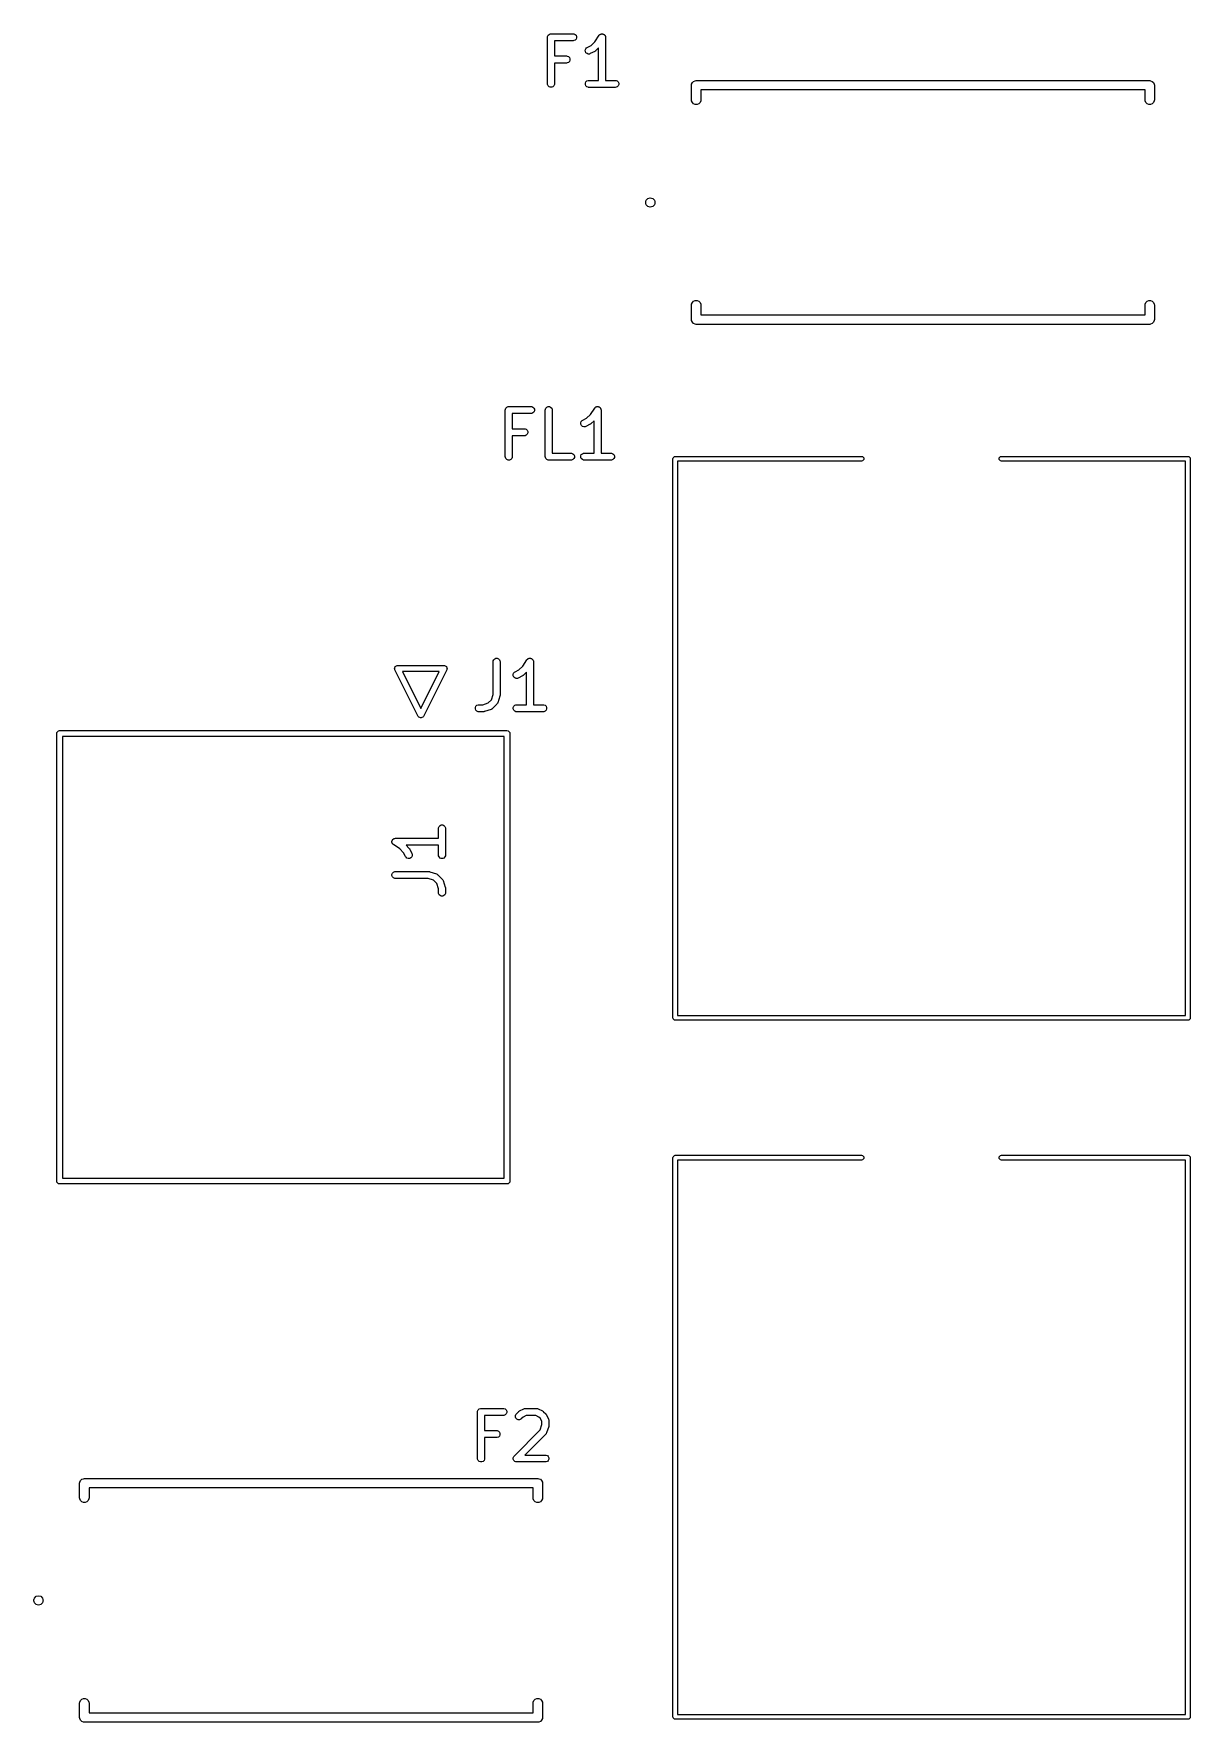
# Model space of a CAD drawing. Header units: inches. Extents: x 1.31 to 5.24, y -7.02 to -1.13.
# Drawn here: x 1.348 to 2.325, y -2.564 to -1.137 of the extents above; entities that cross this region are included whole.
import ezdxf

# ---------------------------------------------------------------- set-up
doc = ezdxf.new("R2010")
doc.units = ezdxf.units.IN
doc.header["$MEASUREMENT"] = 0
doc.layers.add('F.Silkscreen', color=41, linetype='CONTINUOUS', true_color=0xf2eda1)

msp = doc.modelspace()

# ---------------------------------------------------------------- linework, layer by layer
at = {"layer": 'F.Silkscreen', "linetype": 'CONTINUOUS'}
for p, q in [((1.7818, -1.14), (1.7819, -1.1394)), ((1.7818, -1.1793), (1.7818, -1.14)), ((1.7819, -1.1394), (1.7823, -1.1383)), ((1.7823, -1.1383), (1.7831, -1.1375)), ((1.7831, -1.1375), (1.7842, -1.1371)), ((1.7842, -1.1371), (1.7848, -1.137)), ((1.7848, -1.137), (1.8035, -1.137)), ((1.8035, -1.137), (1.8041, -1.1371)), ((1.8041, -1.1371), (1.8052, -1.1375)), ((1.8052, -1.1375), (1.806, -1.1383)), ((1.806, -1.1383), (1.8064, -1.1394)), ((1.8064, -1.1405), (1.806, -1.1416)), ((1.8064, -1.1394), (1.8064, -1.1405)), ((1.8219, -1.1437), (1.8254, -1.1383)), ((1.8254, -1.1383), (1.8258, -1.1379)), ((1.8254, -1.1383), (1.8254, -1.1383)), ((1.8254, -1.1383), (1.8254, -1.1383)), ((1.8254, -1.1383), (1.8254, -1.1383)), ((1.8258, -1.1379), (1.826, -1.1377)), ((1.826, -1.1377), (1.8263, -1.1375)), ((1.8263, -1.1375), (1.8265, -1.1374)), ((1.8265, -1.1374), (1.8268, -1.1372)), ((1.8268, -1.1372), (1.8271, -1.1372)), ((1.8271, -1.1372), (1.8273, -1.1371)), ((1.8273, -1.1371), (1.8276, -1.1371)), ((1.8276, -1.1371), (1.8279, -1.137)), ((1.8279, -1.137), (1.8282, -1.1371)), ((1.8282, -1.1371), (1.8285, -1.1371)), ((1.8285, -1.1371), (1.8287, -1.1372)), ((1.8287, -1.1372), (1.829, -1.1372)), ((1.829, -1.1372), (1.8293, -1.1374)), ((1.8293, -1.1374), (1.8295, -1.1375)), ((1.8295, -1.1375), (1.8297, -1.1377)), ((1.8297, -1.1377), (1.83, -1.1379)), ((1.83, -1.1379), (1.8301, -1.1381)), ((1.8301, -1.1381), (1.8304, -1.1383)), ((1.8304, -1.1383), (1.8305, -1.1386)), ((1.8305, -1.1386), (1.8306, -1.1388)), ((1.8306, -1.1388), (1.8307, -1.1391)), ((1.8307, -1.1391), (1.8308, -1.1394)), ((1.8308, -1.1394), (1.8308, -1.1399)), ((1.8308, -1.1399), (1.8308, -1.14)), ((1.8308, -1.14), (1.8308, -1.14)), ((1.8308, -1.14), (1.8308, -1.14)), ((1.8308, -1.14), (1.8308, -1.1764)), ((1.8035, -1.1429), (1.7877, -1.1429)), ((1.7877, -1.1429), (1.7877, -1.1557)), ((1.8041, -1.1428), (1.8035, -1.1429)), ((1.8052, -1.1424), (1.8041, -1.1428)), ((1.806, -1.1416), (1.8052, -1.1424)), ((1.8137, -1.1508), (1.8141, -1.1497)), ((1.8138, -1.152), (1.8137, -1.1508)), ((1.8143, -1.153), (1.8138, -1.152)), ((1.8141, -1.1497), (1.8148, -1.1489)), ((1.8152, -1.1538), (1.8143, -1.153)), ((1.8148, -1.1489), (1.8153, -1.1486)), ((1.8163, -1.1541), (1.8152, -1.1538)), ((1.8153, -1.1486), (1.8186, -1.1469)), ((1.8174, -1.1541), (1.8163, -1.1541)), ((1.818, -1.1538), (1.8174, -1.1541)), ((1.8217, -1.152), (1.818, -1.1538)), ((1.8186, -1.1469), (1.8219, -1.1437)), ((1.822, -1.1518), (1.8217, -1.152)), ((1.8221, -1.1517), (1.822, -1.1518)), ((1.822, -1.1518), (1.822, -1.1518)), ((1.8222, -1.1517), (1.8221, -1.1517)), ((1.8223, -1.1516), (1.8222, -1.1517)), ((1.8225, -1.1514), (1.8223, -1.1516)), ((1.8249, -1.149), (1.8225, -1.1514)), ((1.8249, -1.1764), (1.8249, -1.149)), ((1.7877, -1.1557), (1.7979, -1.1557)), ((1.7979, -1.1617), (1.7877, -1.1617)), ((1.7877, -1.1617), (1.7877, -1.1793)), ((1.7979, -1.1557), (1.7985, -1.1558)), ((1.7985, -1.1616), (1.7979, -1.1617)), ((1.7985, -1.1558), (1.7995, -1.1562)), ((1.7995, -1.1612), (1.7985, -1.1616)), ((1.7995, -1.1562), (1.8004, -1.1571)), ((1.8004, -1.1603), (1.7995, -1.1612)), ((1.8004, -1.1571), (1.8008, -1.1581)), ((1.8008, -1.1593), (1.8004, -1.1603)), ((1.8008, -1.1581), (1.8008, -1.1593)), ((1.7819, -1.1799), (1.7818, -1.1793)), ((1.7823, -1.181), (1.7819, -1.1799)), ((1.7831, -1.1818), (1.7823, -1.181)), ((1.7842, -1.1822), (1.7831, -1.1818)), ((1.7854, -1.1822), (1.7842, -1.1822)), ((1.7864, -1.1818), (1.7854, -1.1822)), ((1.7872, -1.181), (1.7864, -1.1818)), ((1.7877, -1.1799), (1.7872, -1.181)), ((1.7877, -1.1793), (1.7877, -1.1799)), ((1.8138, -1.1787), (1.8142, -1.1777)), ((1.8138, -1.1799), (1.8138, -1.1787)), ((1.8142, -1.181), (1.8138, -1.1799)), ((1.8142, -1.1777), (1.815, -1.1769)), ((1.815, -1.1818), (1.8142, -1.181)), ((1.815, -1.1769), (1.8161, -1.1764)), ((1.8161, -1.1822), (1.815, -1.1818)), ((1.8161, -1.1764), (1.8166, -1.1764)), ((1.8166, -1.1823), (1.8161, -1.1822)), ((1.8166, -1.1764), (1.8249, -1.1764)), ((1.8391, -1.1823), (1.8166, -1.1823)), ((1.8308, -1.1764), (1.8391, -1.1764)), ((1.8391, -1.1764), (1.8397, -1.1764)), ((1.8397, -1.1822), (1.8391, -1.1823)), ((1.8397, -1.1764), (1.8408, -1.1769)), ((1.8408, -1.1818), (1.8397, -1.1822)), ((1.8408, -1.1769), (1.8416, -1.1777)), ((1.8416, -1.181), (1.8408, -1.1818)), ((1.8416, -1.1777), (1.842, -1.1787)), ((1.842, -1.1799), (1.8416, -1.181)), ((1.842, -1.1787), (1.842, -1.1799)), ((1.9035, -1.1805), (1.9036, -1.1797)), ((1.9035, -1.1929), (1.9035, -1.1805)), ((1.9036, -1.1797), (1.9042, -1.1783)), ((1.9042, -1.1783), (1.9053, -1.1772)), ((1.9053, -1.1772), (1.9067, -1.1767)), ((1.9067, -1.1767), (1.9075, -1.1766)), ((1.9075, -1.1766), (2.2906, -1.1766)), ((2.2906, -1.1766), (2.2913, -1.1767)), ((2.2913, -1.1767), (2.2927, -1.1772)), ((2.2927, -1.1772), (2.2938, -1.1783)), ((2.2938, -1.1783), (2.2944, -1.1797)), ((2.2944, -1.1797), (2.2945, -1.1805)), ((2.2945, -1.1805), (2.2945, -1.1929)), ((1.9036, -1.1937), (1.9035, -1.1929)), ((1.9042, -1.1951), (1.9036, -1.1937)), ((1.9053, -1.1962), (1.9042, -1.1951)), ((1.9067, -1.1968), (1.9053, -1.1962)), ((1.9082, -1.1968), (1.9067, -1.1968)), ((1.9097, -1.1962), (1.9082, -1.1968)), ((1.9108, -1.1951), (1.9097, -1.1962)), ((1.9113, -1.1937), (1.9108, -1.1951)), ((1.9114, -1.1929), (1.9113, -1.1937)), ((2.2866, -1.1844), (1.9114, -1.1844)), ((1.9114, -1.1844), (1.9114, -1.1929)), ((2.2866, -1.1929), (2.2866, -1.1844)), ((2.2867, -1.1937), (2.2866, -1.1929)), ((2.2873, -1.1951), (2.2867, -1.1937)), ((2.2884, -1.1962), (2.2873, -1.1951)), ((2.2898, -1.1968), (2.2884, -1.1962)), ((2.2913, -1.1968), (2.2898, -1.1968)), ((2.2927, -1.1962), (2.2913, -1.1968)), ((2.2938, -1.1951), (2.2927, -1.1962)), ((2.2944, -1.1937), (2.2938, -1.1951)), ((2.2945, -1.1929), (2.2944, -1.1937)), ((1.8648, -1.2795), (1.8649, -1.279)), ((1.8649, -1.2801), (1.8648, -1.2795)), ((1.8649, -1.2788), (1.865, -1.2787)), ((1.8649, -1.279), (1.8649, -1.2788)), ((1.8649, -1.2803), (1.8649, -1.2801)), ((1.865, -1.2804), (1.8649, -1.2803)), ((1.865, -1.2787), (1.8653, -1.2776)), ((1.8653, -1.2815), (1.865, -1.2804)), ((1.8653, -1.2776), (1.8667, -1.2761)), ((1.8667, -1.2829), (1.8653, -1.2815)), ((1.8667, -1.2761), (1.8687, -1.2756)), ((1.8687, -1.2835), (1.8667, -1.2829)), ((1.8687, -1.2756), (1.8707, -1.2761)), ((1.8707, -1.2829), (1.8687, -1.2835)), ((1.8707, -1.2761), (1.8721, -1.2776)), ((1.8721, -1.2815), (1.8707, -1.2829)), ((1.8721, -1.2776), (1.8724, -1.2787)), ((1.8724, -1.2804), (1.8721, -1.2815)), ((1.8724, -1.2787), (1.8725, -1.2788)), ((1.8725, -1.2803), (1.8724, -1.2804)), ((1.8725, -1.2788), (1.8725, -1.279)), ((1.8725, -1.279), (1.8726, -1.2795)), ((1.8726, -1.2795), (1.8725, -1.2801)), ((1.8725, -1.2801), (1.8725, -1.2803)), ((1.9035, -1.3661), (1.9036, -1.3654)), ((1.9035, -1.3785), (1.9035, -1.3661)), ((1.9036, -1.3654), (1.9042, -1.364)), ((1.9042, -1.364), (1.9053, -1.3629)), ((1.9053, -1.3629), (1.9067, -1.3623)), ((1.9067, -1.3623), (1.9082, -1.3623)), ((1.9082, -1.3623), (1.9097, -1.3629)), ((1.9097, -1.3629), (1.9108, -1.364)), ((1.9108, -1.364), (1.9113, -1.3654)), ((1.9113, -1.3654), (1.9114, -1.3661)), ((1.9114, -1.3661), (1.9114, -1.3746)), ((2.2866, -1.3661), (2.2867, -1.3654)), ((2.2866, -1.3746), (2.2866, -1.3661)), ((2.2867, -1.3654), (2.2873, -1.364)), ((2.2873, -1.364), (2.2884, -1.3629)), ((2.2884, -1.3629), (2.2898, -1.3623)), ((2.2898, -1.3623), (2.2913, -1.3623)), ((2.2913, -1.3623), (2.2927, -1.3629)), ((2.2927, -1.3629), (2.2938, -1.364)), ((2.2938, -1.364), (2.2944, -1.3654)), ((2.2944, -1.3654), (2.2945, -1.3661)), ((2.2945, -1.3661), (2.2945, -1.3785)), ((1.9036, -1.3793), (1.9035, -1.3785)), ((1.9042, -1.3807), (1.9036, -1.3793)), ((1.9053, -1.3818), (1.9042, -1.3807)), ((1.9067, -1.3824), (1.9053, -1.3818)), ((1.9075, -1.3825), (1.9067, -1.3824)), ((2.2906, -1.3825), (1.9075, -1.3825)), ((1.9114, -1.3746), (2.2866, -1.3746)), ((2.2913, -1.3824), (2.2906, -1.3825)), ((2.2927, -1.3818), (2.2913, -1.3824)), ((2.2938, -1.3807), (2.2927, -1.3818)), ((2.2944, -1.3793), (2.2938, -1.3807)), ((2.2945, -1.3785), (2.2944, -1.3793)), ((1.7462, -1.4549), (1.7463, -1.4543)), ((1.7462, -1.4943), (1.7462, -1.4549)), ((1.7463, -1.4543), (1.7467, -1.4533)), ((1.7467, -1.4533), (1.7475, -1.4525)), ((1.7475, -1.4525), (1.7486, -1.452)), ((1.7486, -1.452), (1.7492, -1.452)), ((1.7492, -1.452), (1.7679, -1.452)), ((1.7679, -1.452), (1.7685, -1.452)), ((1.7685, -1.452), (1.7695, -1.4525)), ((1.7695, -1.4525), (1.7704, -1.4533)), ((1.7704, -1.4533), (1.7708, -1.4543)), ((1.7708, -1.4543), (1.7708, -1.4555)), ((1.7799, -1.4549), (1.78, -1.4543)), ((1.7799, -1.4943), (1.7799, -1.4549)), ((1.78, -1.4543), (1.7804, -1.4533)), ((1.7804, -1.4533), (1.7813, -1.4525)), ((1.7813, -1.4525), (1.7823, -1.452)), ((1.7823, -1.452), (1.7835, -1.452)), ((1.7835, -1.452), (1.7845, -1.4525)), ((1.7845, -1.4525), (1.7854, -1.4533)), ((1.7854, -1.4533), (1.7858, -1.4543)), ((1.7858, -1.4543), (1.7859, -1.4549)), ((1.7859, -1.4549), (1.7859, -1.4913)), ((1.8181, -1.4587), (1.8217, -1.4533)), ((1.8217, -1.4533), (1.8221, -1.4528)), ((1.8217, -1.4533), (1.8217, -1.4533)), ((1.8217, -1.4533), (1.8217, -1.4533)), ((1.8217, -1.4533), (1.8217, -1.4533)), ((1.8221, -1.4528), (1.8223, -1.4527)), ((1.8223, -1.4527), (1.8225, -1.4525)), ((1.8225, -1.4525), (1.8228, -1.4523)), ((1.8228, -1.4523), (1.823, -1.4522)), ((1.823, -1.4522), (1.8233, -1.4521)), ((1.8233, -1.4521), (1.8236, -1.452)), ((1.8236, -1.452), (1.8239, -1.452)), ((1.8239, -1.452), (1.8241, -1.452)), ((1.8241, -1.452), (1.8244, -1.452)), ((1.8244, -1.452), (1.8247, -1.452)), ((1.8247, -1.452), (1.825, -1.4521)), ((1.825, -1.4521), (1.8253, -1.4522)), ((1.8253, -1.4522), (1.8255, -1.4523)), ((1.8255, -1.4523), (1.8258, -1.4525)), ((1.8258, -1.4525), (1.826, -1.4527)), ((1.826, -1.4527), (1.8262, -1.4528)), ((1.8262, -1.4528), (1.8264, -1.4531)), ((1.8264, -1.4531), (1.8266, -1.4533)), ((1.8266, -1.4533), (1.8267, -1.4535)), ((1.8267, -1.4535), (1.8269, -1.4538)), ((1.8269, -1.4538), (1.8269, -1.4541)), ((1.8269, -1.4541), (1.827, -1.4543)), ((1.827, -1.4543), (1.8271, -1.4549)), ((1.8271, -1.4549), (1.8271, -1.4549)), ((1.8271, -1.4549), (1.8271, -1.4549)), ((1.8271, -1.4549), (1.8271, -1.4549)), ((1.8271, -1.4549), (1.8271, -1.4913)), ((1.7679, -1.4579), (1.7521, -1.4579)), ((1.7521, -1.4579), (1.7521, -1.4707)), ((1.7685, -1.4578), (1.7679, -1.4579)), ((1.7695, -1.4574), (1.7685, -1.4578)), ((1.7704, -1.4566), (1.7695, -1.4574)), ((1.7708, -1.4555), (1.7704, -1.4566)), ((1.81, -1.4658), (1.8103, -1.4647)), ((1.8101, -1.4669), (1.81, -1.4658)), ((1.8106, -1.468), (1.8101, -1.4669)), ((1.8103, -1.4647), (1.8111, -1.4638)), ((1.8114, -1.4687), (1.8106, -1.468)), ((1.8111, -1.4638), (1.8116, -1.4635)), ((1.8125, -1.4691), (1.8114, -1.4687)), ((1.8116, -1.4635), (1.8149, -1.4619)), ((1.8137, -1.469), (1.8125, -1.4691)), ((1.8142, -1.4688), (1.8137, -1.469)), ((1.818, -1.4669), (1.8142, -1.4688)), ((1.8149, -1.4619), (1.8181, -1.4587)), ((1.8182, -1.4668), (1.818, -1.4669)), ((1.8183, -1.4667), (1.8182, -1.4668)), ((1.8184, -1.4667), (1.8183, -1.4667)), ((1.8185, -1.4666), (1.8184, -1.4667)), ((1.8187, -1.4664), (1.8185, -1.4666)), ((1.8185, -1.4666), (1.8185, -1.4666)), ((1.8212, -1.4639), (1.8187, -1.4664)), ((1.8212, -1.4913), (1.8212, -1.4639)), ((1.7521, -1.4707), (1.7623, -1.4707)), ((1.7623, -1.4766), (1.7521, -1.4766)), ((1.7521, -1.4766), (1.7521, -1.4943)), ((1.7623, -1.4707), (1.7629, -1.4708)), ((1.7629, -1.4766), (1.7623, -1.4766)), ((1.7629, -1.4708), (1.7639, -1.4712)), ((1.7639, -1.4761), (1.7629, -1.4766)), ((1.7639, -1.4712), (1.7647, -1.472)), ((1.7647, -1.4753), (1.7639, -1.4761)), ((1.7647, -1.472), (1.7652, -1.4731)), ((1.7652, -1.4742), (1.7647, -1.4753)), ((1.7652, -1.4731), (1.7652, -1.4742)), ((1.7463, -1.4949), (1.7462, -1.4943)), ((1.7467, -1.4959), (1.7463, -1.4949)), ((1.7475, -1.4967), (1.7467, -1.4959)), ((1.7486, -1.4972), (1.7475, -1.4967)), ((1.7497, -1.4972), (1.7486, -1.4972)), ((1.7508, -1.4967), (1.7497, -1.4972)), ((1.7516, -1.4959), (1.7508, -1.4967)), ((1.7521, -1.4949), (1.7516, -1.4959)), ((1.7521, -1.4943), (1.7521, -1.4949)), ((1.78, -1.4949), (1.7799, -1.4943)), ((1.7804, -1.4959), (1.78, -1.4949)), ((1.7813, -1.4967), (1.7804, -1.4959)), ((1.7823, -1.4972), (1.7813, -1.4967)), ((1.7829, -1.4972), (1.7823, -1.4972)), ((1.8016, -1.4972), (1.7829, -1.4972)), ((1.7859, -1.4913), (1.8016, -1.4913)), ((1.8016, -1.4913), (1.8022, -1.4914)), ((1.8022, -1.4972), (1.8016, -1.4972)), ((1.8022, -1.4914), (1.8033, -1.4918)), ((1.8033, -1.4967), (1.8022, -1.4972)), ((1.8033, -1.4918), (1.8041, -1.4926)), ((1.8041, -1.4959), (1.8033, -1.4967)), ((1.8041, -1.4926), (1.8045, -1.4937)), ((1.8045, -1.4949), (1.8041, -1.4959)), ((1.8045, -1.4937), (1.8045, -1.4949)), ((1.81, -1.4937), (1.8104, -1.4926)), ((1.81, -1.4949), (1.81, -1.4937)), ((1.8104, -1.4959), (1.81, -1.4949)), ((1.8104, -1.4926), (1.8113, -1.4918)), ((1.8113, -1.4967), (1.8104, -1.4959)), ((1.8113, -1.4918), (1.8123, -1.4914)), ((1.8123, -1.4972), (1.8113, -1.4967)), ((1.8123, -1.4914), (1.8129, -1.4913)), ((1.8129, -1.4972), (1.8123, -1.4972)), ((1.8129, -1.4913), (1.8212, -1.4913)), ((1.8354, -1.4972), (1.8129, -1.4972)), ((1.8271, -1.4913), (1.8354, -1.4913)), ((1.8354, -1.4913), (1.836, -1.4914)), ((1.836, -1.4972), (1.8354, -1.4972)), ((1.836, -1.4914), (1.837, -1.4918)), ((1.837, -1.4967), (1.836, -1.4972)), ((1.837, -1.4918), (1.8379, -1.4926)), ((1.8379, -1.4959), (1.837, -1.4967)), ((1.8379, -1.4926), (1.8383, -1.4937)), ((1.8383, -1.4949), (1.8379, -1.4959)), ((1.8383, -1.4937), (1.8383, -1.4949)), ((1.8878, -1.4961), (1.8879, -1.4953)), ((1.8878, -1.9685), (1.8878, -1.4961)), ((1.8879, -1.4953), (1.889, -1.4942)), ((1.889, -1.4942), (1.8898, -1.4941)), ((1.8898, -1.4941), (2.0472, -1.4941)), ((2.0472, -1.4941), (2.048, -1.4942)), ((2.048, -1.4979), (2.0472, -1.498)), ((2.048, -1.4942), (2.0491, -1.4953)), ((2.0491, -1.4968), (2.048, -1.4979)), ((2.0491, -1.4953), (2.0491, -1.4968)), ((2.1635, -1.4953), (2.1646, -1.4942)), ((2.1635, -1.4968), (2.1635, -1.4953)), ((2.1646, -1.4979), (2.1635, -1.4968)), ((2.1646, -1.4942), (2.1654, -1.4941)), ((2.1654, -1.498), (2.1646, -1.4979)), ((2.1654, -1.4941), (2.3228, -1.4941)), ((2.3228, -1.4941), (2.3236, -1.4942)), ((2.3236, -1.4942), (2.3247, -1.4953)), ((2.3247, -1.4953), (2.3248, -1.4961)), ((2.3248, -1.4961), (2.3248, -1.9685)), ((2.0472, -1.498), (1.8917, -1.498)), ((1.8917, -1.498), (1.8917, -1.9665)), ((2.3209, -1.498), (2.1654, -1.498)), ((2.3209, -1.9665), (2.3209, -1.498)), ((1.7359, -1.6669), (1.7364, -1.6659)), ((1.7359, -1.6675), (1.7359, -1.6669)), ((1.7359, -1.6952), (1.7359, -1.6675)), ((1.7364, -1.6659), (1.7372, -1.6651)), ((1.7372, -1.6651), (1.7383, -1.6646)), ((1.7383, -1.6646), (1.7394, -1.6646)), ((1.7394, -1.6646), (1.7405, -1.6651)), ((1.7405, -1.6651), (1.7413, -1.6659)), ((1.7413, -1.6659), (1.7417, -1.6669)), ((1.7417, -1.6669), (1.7418, -1.6675)), ((1.7418, -1.6675), (1.7418, -1.6956)), ((1.7609, -1.6713), (1.7645, -1.6659)), ((1.7645, -1.6659), (1.7649, -1.6654)), ((1.7645, -1.6659), (1.7645, -1.6659)), ((1.7645, -1.6659), (1.7645, -1.6659)), ((1.7645, -1.6659), (1.7645, -1.6659)), ((1.7649, -1.6654), (1.7651, -1.6653)), ((1.7651, -1.6653), (1.7653, -1.6651)), ((1.7653, -1.6651), (1.7656, -1.6649)), ((1.7656, -1.6649), (1.7658, -1.6648)), ((1.7658, -1.6648), (1.7661, -1.6647)), ((1.7661, -1.6647), (1.7664, -1.6646)), ((1.7664, -1.6646), (1.7667, -1.6646)), ((1.7667, -1.6646), (1.767, -1.6646)), ((1.767, -1.6646), (1.7673, -1.6646)), ((1.7673, -1.6646), (1.7675, -1.6646)), ((1.7675, -1.6646), (1.7678, -1.6647)), ((1.7678, -1.6647), (1.7681, -1.6648)), ((1.7681, -1.6648), (1.7683, -1.6649)), ((1.7683, -1.6649), (1.7686, -1.6651)), ((1.7686, -1.6651), (1.7688, -1.6653)), ((1.7688, -1.6653), (1.7691, -1.6654)), ((1.7691, -1.6654), (1.7692, -1.6657)), ((1.7692, -1.6657), (1.7694, -1.6659)), ((1.7694, -1.6659), (1.7695, -1.6661)), ((1.7695, -1.6661), (1.7697, -1.6664)), ((1.7697, -1.6664), (1.7698, -1.6667)), ((1.7698, -1.6667), (1.7699, -1.6669)), ((1.7699, -1.6669), (1.7699, -1.6675)), ((1.7699, -1.6675), (1.7699, -1.6675)), ((1.7699, -1.6675), (1.7699, -1.6675)), ((1.7699, -1.6675), (1.7699, -1.6675)), ((1.7699, -1.6675), (1.7699, -1.7039)), ((1.6526, -1.6734), (1.6528, -1.6729)), ((1.6528, -1.6741), (1.6526, -1.6734)), ((1.6528, -1.6723), (1.6531, -1.672)), ((1.6528, -1.6729), (1.6528, -1.6723)), ((1.6528, -1.6742), (1.6528, -1.6741)), ((1.6529, -1.6743), (1.6528, -1.6742)), ((1.6528, -1.6742), (1.6528, -1.6742)), ((1.6726, -1.7137), (1.6529, -1.6743)), ((1.6531, -1.672), (1.6532, -1.6716)), ((1.6532, -1.6716), (1.6537, -1.6713)), ((1.6537, -1.6713), (1.6542, -1.6709)), ((1.6542, -1.6709), (1.6548, -1.6708)), ((1.6548, -1.6708), (1.6549, -1.6707)), ((1.6549, -1.6707), (1.655, -1.6708)), ((1.655, -1.6708), (1.6551, -1.6707)), ((1.6551, -1.6707), (1.6945, -1.6707)), ((1.6592, -1.6757), (1.6748, -1.707)), ((1.6904, -1.6757), (1.6592, -1.6757)), ((1.6748, -1.707), (1.6904, -1.6757)), ((1.6967, -1.6743), (1.677, -1.7137)), ((1.6945, -1.6707), (1.6946, -1.6708)), ((1.6946, -1.6708), (1.6947, -1.6707)), ((1.6947, -1.6707), (1.6948, -1.6708)), ((1.6948, -1.6708), (1.6954, -1.6709)), ((1.6954, -1.6709), (1.6959, -1.6713)), ((1.6959, -1.6713), (1.6964, -1.6716)), ((1.6964, -1.6716), (1.6965, -1.672)), ((1.6965, -1.672), (1.6968, -1.6723)), ((1.6968, -1.6742), (1.6967, -1.6743)), ((1.6968, -1.6723), (1.6968, -1.6729)), ((1.6968, -1.6729), (1.697, -1.6734)), ((1.697, -1.6734), (1.6968, -1.6741)), ((1.6968, -1.6741), (1.6968, -1.6742)), ((1.6968, -1.6742), (1.6968, -1.6742)), ((1.7528, -1.6784), (1.7532, -1.6773)), ((1.7529, -1.6795), (1.7528, -1.6784)), ((1.7534, -1.6806), (1.7529, -1.6795)), ((1.7532, -1.6773), (1.7539, -1.6764)), ((1.7543, -1.6813), (1.7534, -1.6806)), ((1.7539, -1.6764), (1.7544, -1.6761)), ((1.7553, -1.6817), (1.7543, -1.6813)), ((1.7544, -1.6761), (1.7577, -1.6745)), ((1.7565, -1.6816), (1.7553, -1.6817)), ((1.757, -1.6814), (1.7565, -1.6816)), ((1.7608, -1.6795), (1.757, -1.6814)), ((1.7577, -1.6745), (1.7609, -1.6713)), ((1.761, -1.6794), (1.7608, -1.6795)), ((1.7611, -1.6793), (1.761, -1.6794)), ((1.7612, -1.6793), (1.7611, -1.6793)), ((1.7613, -1.6792), (1.7612, -1.6793)), ((1.7616, -1.679), (1.7613, -1.6792)), ((1.7613, -1.6792), (1.7613, -1.6792)), ((1.764, -1.6765), (1.7616, -1.679)), ((1.764, -1.7039), (1.764, -1.6765)), ((1.7344, -1.6997), (1.7359, -1.6952)), ((1.7416, -1.6966), (1.7398, -1.7022)), ((1.7417, -1.6963), (1.7416, -1.6966)), ((1.7418, -1.6961), (1.7417, -1.6962)), ((1.7417, -1.6962), (1.7417, -1.6963)), ((1.7418, -1.6956), (1.7418, -1.6959)), ((1.7418, -1.6959), (1.7418, -1.696)), ((1.7418, -1.696), (1.7418, -1.6961)), ((1.721, -1.7063), (1.7214, -1.7052)), ((1.721, -1.7075), (1.721, -1.7063)), ((1.7214, -1.7085), (1.721, -1.7075)), ((1.7214, -1.7052), (1.7222, -1.7044)), ((1.7222, -1.7093), (1.7214, -1.7085)), ((1.7222, -1.7044), (1.7233, -1.704)), ((1.7233, -1.7098), (1.7222, -1.7093)), ((1.7233, -1.704), (1.7238, -1.7039)), ((1.7238, -1.7098), (1.7233, -1.7098)), ((1.7238, -1.7039), (1.7271, -1.7039)), ((1.7276, -1.7098), (1.7238, -1.7098)), ((1.7271, -1.7039), (1.7316, -1.7024)), ((1.7279, -1.7098), (1.7276, -1.7098)), ((1.728, -1.7098), (1.7279, -1.7098)), ((1.7281, -1.7098), (1.728, -1.7098)), ((1.7282, -1.7098), (1.7281, -1.7098)), ((1.7285, -1.7097), (1.7282, -1.7097)), ((1.7282, -1.7097), (1.7282, -1.7098)), ((1.7342, -1.7078), (1.7285, -1.7097)), ((1.7316, -1.7024), (1.7344, -1.6997)), ((1.7347, -1.7076), (1.7342, -1.7078)), ((1.7348, -1.7075), (1.7347, -1.7076)), ((1.7349, -1.7075), (1.7348, -1.7075)), ((1.7353, -1.7071), (1.7349, -1.7075)), ((1.7391, -1.7033), (1.7353, -1.7071)), ((1.7394, -1.7029), (1.7391, -1.7033)), ((1.7395, -1.7028), (1.7394, -1.7029)), ((1.7398, -1.7022), (1.7395, -1.7027)), ((1.7395, -1.7027), (1.7395, -1.7028)), ((1.7528, -1.7063), (1.7533, -1.7052)), ((1.7528, -1.7075), (1.7528, -1.7063)), ((1.7533, -1.7085), (1.7528, -1.7075)), ((1.7533, -1.7052), (1.7541, -1.7044)), ((1.7541, -1.7093), (1.7533, -1.7085)), ((1.7541, -1.7044), (1.7551, -1.704)), ((1.7551, -1.7098), (1.7541, -1.7093)), ((1.7551, -1.704), (1.7557, -1.7039)), ((1.7557, -1.7098), (1.7551, -1.7098)), ((1.7557, -1.7039), (1.764, -1.7039)), ((1.7782, -1.7098), (1.7557, -1.7098)), ((1.7699, -1.7039), (1.7782, -1.7039)), ((1.7782, -1.7039), (1.7788, -1.704)), ((1.7788, -1.7098), (1.7782, -1.7098)), ((1.7788, -1.704), (1.7799, -1.7044)), ((1.7799, -1.7093), (1.7788, -1.7098)), ((1.7799, -1.7044), (1.7807, -1.7052)), ((1.7807, -1.7085), (1.7799, -1.7093)), ((1.7807, -1.7052), (1.7811, -1.7063)), ((1.7811, -1.7075), (1.7807, -1.7085)), ((1.7811, -1.7063), (1.7811, -1.7075)), ((1.3674, -1.7274), (1.3687, -1.726)), ((1.3687, -1.726), (1.3697, -1.7258)), ((1.3697, -1.7258), (1.7476, -1.7258)), ((1.6729, -1.7141), (1.6726, -1.7137)), ((1.6729, -1.7142), (1.6729, -1.7141)), ((1.673, -1.7143), (1.6729, -1.7142)), ((1.6732, -1.7145), (1.673, -1.7143)), ((1.6739, -1.7147), (1.6732, -1.7145)), ((1.6746, -1.7151), (1.6739, -1.7147)), ((1.6748, -1.715), (1.6746, -1.7151)), ((1.675, -1.7151), (1.6748, -1.715)), ((1.6757, -1.7147), (1.675, -1.7151)), ((1.6764, -1.7145), (1.6757, -1.7147)), ((1.6766, -1.7143), (1.6764, -1.7145)), ((1.6767, -1.7142), (1.6766, -1.7143)), ((1.677, -1.7137), (1.6767, -1.7141)), ((1.6767, -1.7141), (1.6767, -1.7142)), ((1.7476, -1.7258), (1.7486, -1.726)), ((1.7486, -1.726), (1.7499, -1.7274)), ((1.3672, -1.7283), (1.3674, -1.7274)), ((1.3672, -2.1063), (1.3672, -1.7283)), ((1.3722, -1.7308), (1.3722, -2.1038)), ((1.7451, -1.7308), (1.3722, -1.7308)), ((1.7451, -2.1038), (1.7451, -1.7308)), ((1.7499, -1.7274), (1.7501, -1.7283)), ((1.7501, -1.7283), (1.7501, -2.1063)), ((1.6898, -1.8078), (1.6903, -1.8068)), ((1.6898, -1.8084), (1.6898, -1.8078)), ((1.6898, -1.8167), (1.6898, -1.8084)), ((1.6903, -1.8068), (1.6911, -1.8059)), ((1.6911, -1.8059), (1.6921, -1.8055)), ((1.6921, -1.8055), (1.6933, -1.8055)), ((1.6933, -1.8055), (1.6943, -1.8059)), ((1.6943, -1.8059), (1.6952, -1.8068)), ((1.6952, -1.8068), (1.6956, -1.8078)), ((1.6956, -1.8078), (1.6957, -1.8084)), ((1.6957, -1.8084), (1.6957, -1.8309)), ((1.6504, -1.8191), (1.6506, -1.8188)), ((1.6504, -1.8194), (1.6504, -1.8191)), ((1.6504, -1.8197), (1.6504, -1.8194)), ((1.6504, -1.8199), (1.6504, -1.8197)), ((1.6504, -1.8202), (1.6504, -1.8199)), ((1.6506, -1.8205), (1.6504, -1.8202)), ((1.6506, -1.8185), (1.6508, -1.8183)), ((1.6506, -1.8188), (1.6506, -1.8185)), ((1.6506, -1.8208), (1.6506, -1.8205)), ((1.6508, -1.821), (1.6506, -1.8208)), ((1.6508, -1.8183), (1.6509, -1.818)), ((1.6509, -1.8213), (1.6508, -1.821)), ((1.6509, -1.818), (1.6511, -1.8178)), ((1.6511, -1.8215), (1.6509, -1.8213)), ((1.6511, -1.8178), (1.6512, -1.8176)), ((1.6513, -1.8217), (1.6511, -1.8215)), ((1.6512, -1.8176), (1.6515, -1.8174)), ((1.6517, -1.8221), (1.6513, -1.8217)), ((1.6515, -1.8174), (1.6517, -1.8172)), ((1.6517, -1.8172), (1.652, -1.8171)), ((1.6571, -1.8257), (1.6517, -1.8221)), ((1.6517, -1.8221), (1.6517, -1.8221)), ((1.6517, -1.8221), (1.6517, -1.8221)), ((1.6517, -1.8221), (1.6517, -1.8221)), ((1.652, -1.8171), (1.6522, -1.8169)), ((1.6522, -1.8169), (1.6525, -1.8169)), ((1.6525, -1.8169), (1.6528, -1.8168)), ((1.6528, -1.8168), (1.6533, -1.8167)), ((1.6533, -1.8167), (1.6533, -1.8167)), ((1.6533, -1.8167), (1.6533, -1.8167)), ((1.6533, -1.8167), (1.6533, -1.8167)), ((1.6533, -1.8167), (1.6898, -1.8167)), ((1.6603, -1.8289), (1.6571, -1.8257)), ((1.6898, -1.8226), (1.6623, -1.8226)), ((1.6623, -1.8226), (1.6648, -1.8251)), ((1.6648, -1.8251), (1.665, -1.8253)), ((1.665, -1.8253), (1.665, -1.8253)), ((1.665, -1.8253), (1.6651, -1.8254)), ((1.6651, -1.8254), (1.6652, -1.8255)), ((1.6652, -1.8255), (1.6652, -1.8256)), ((1.6652, -1.8256), (1.6654, -1.8258)), ((1.6654, -1.8258), (1.6672, -1.8296)), ((1.6898, -1.8309), (1.6898, -1.8226)), ((1.6619, -1.8322), (1.6603, -1.8289)), ((1.6623, -1.8327), (1.6619, -1.8322)), ((1.6631, -1.8335), (1.6623, -1.8327)), ((1.6642, -1.8338), (1.6631, -1.8335)), ((1.6654, -1.8337), (1.6642, -1.8338)), ((1.6664, -1.8332), (1.6654, -1.8337)), ((1.6672, -1.8324), (1.6664, -1.8332)), ((1.6672, -1.8296), (1.6674, -1.8301)), ((1.6675, -1.8313), (1.6672, -1.8324)), ((1.6674, -1.8301), (1.6675, -1.8313)), ((1.6898, -1.8315), (1.6898, -1.8309)), ((1.6903, -1.8325), (1.6898, -1.8315)), ((1.6911, -1.8334), (1.6903, -1.8325)), ((1.6921, -1.8338), (1.6911, -1.8334)), ((1.6933, -1.8338), (1.6921, -1.8338)), ((1.6943, -1.8334), (1.6933, -1.8338)), ((1.6952, -1.8325), (1.6943, -1.8334)), ((1.6956, -1.8315), (1.6952, -1.8325)), ((1.6957, -1.8309), (1.6956, -1.8315)), ((1.6504, -1.8472), (1.6509, -1.8461)), ((1.6504, -1.8483), (1.6504, -1.8472)), ((1.6509, -1.8494), (1.6504, -1.8483)), ((1.6509, -1.8461), (1.6517, -1.8453)), ((1.6517, -1.8502), (1.6509, -1.8494)), ((1.6517, -1.8453), (1.6528, -1.8449)), ((1.6528, -1.8507), (1.6517, -1.8502)), ((1.6528, -1.8449), (1.6533, -1.8448)), ((1.6533, -1.8507), (1.6528, -1.8507)), ((1.6533, -1.8448), (1.6815, -1.8448)), ((1.681, -1.8507), (1.6533, -1.8507)), ((1.6855, -1.8522), (1.681, -1.8507)), ((1.6815, -1.8448), (1.6818, -1.8448)), ((1.6818, -1.8448), (1.6818, -1.8448)), ((1.6818, -1.8448), (1.6819, -1.8449)), ((1.6819, -1.8449), (1.682, -1.8449)), ((1.682, -1.8449), (1.6821, -1.8449)), ((1.6821, -1.8449), (1.6824, -1.845)), ((1.6824, -1.845), (1.688, -1.8468)), ((1.6883, -1.855), (1.6855, -1.8522)), ((1.688, -1.8468), (1.6885, -1.8471)), ((1.6885, -1.8471), (1.6886, -1.8471)), ((1.6886, -1.8471), (1.6887, -1.8472)), ((1.6887, -1.8472), (1.6892, -1.8476)), ((1.6892, -1.8476), (1.6929, -1.8513)), ((1.6929, -1.8513), (1.6933, -1.8518)), ((1.6933, -1.8518), (1.6933, -1.8519)), ((1.6933, -1.8519), (1.6934, -1.8519)), ((1.6934, -1.8519), (1.6936, -1.8525)), ((1.6936, -1.8525), (1.6955, -1.8581)), ((1.6898, -1.8595), (1.6883, -1.855)), ((1.6898, -1.8628), (1.6898, -1.8595)), ((1.6898, -1.8633), (1.6898, -1.8628)), ((1.6903, -1.8644), (1.6898, -1.8633)), ((1.6911, -1.8652), (1.6903, -1.8644)), ((1.6921, -1.8657), (1.6911, -1.8652)), ((1.6933, -1.8657), (1.6921, -1.8657)), ((1.6943, -1.8652), (1.6933, -1.8657)), ((1.6952, -1.8644), (1.6943, -1.8652)), ((1.6956, -1.8633), (1.6952, -1.8644)), ((1.6955, -1.8581), (1.6956, -1.8584)), ((1.6956, -1.8584), (1.6956, -1.8584)), ((1.6956, -1.8584), (1.6956, -1.8585)), ((1.6956, -1.8585), (1.6956, -1.8586)), ((1.6956, -1.8586), (1.6956, -1.8587)), ((1.6956, -1.8587), (1.6957, -1.859)), ((1.6957, -1.8628), (1.6956, -1.8633)), ((1.6957, -1.859), (1.6957, -1.8628)), ((1.8879, -1.9693), (1.8878, -1.9685)), ((1.8917, -1.9665), (2.3209, -1.9665)), ((2.3248, -1.9685), (2.3247, -1.9693)), ((1.889, -1.9703), (1.8879, -1.9693)), ((1.8898, -1.9705), (1.889, -1.9703)), ((2.3228, -1.9705), (1.8898, -1.9705)), ((2.3236, -1.9703), (2.3228, -1.9705)), ((2.3247, -1.9693), (2.3236, -1.9703)), ((1.8878, -2.0866), (1.8879, -2.0859)), ((1.8878, -2.5591), (1.8878, -2.0866)), ((1.8879, -2.0859), (1.889, -2.0848)), ((1.889, -2.0848), (1.8898, -2.0846)), ((1.8898, -2.0846), (2.0472, -2.0846)), ((2.0472, -2.0886), (1.8917, -2.0886)), ((1.8917, -2.0886), (1.8917, -2.5571)), ((2.0472, -2.0846), (2.048, -2.0848)), ((2.048, -2.0884), (2.0472, -2.0886)), ((2.048, -2.0848), (2.0491, -2.0859)), ((2.0491, -2.0874), (2.048, -2.0884)), ((2.0491, -2.0859), (2.0491, -2.0874)), ((2.1635, -2.0859), (2.1646, -2.0848)), ((2.1635, -2.0874), (2.1635, -2.0859)), ((2.1646, -2.0884), (2.1635, -2.0874)), ((2.1646, -2.0848), (2.1654, -2.0846)), ((2.1654, -2.0886), (2.1646, -2.0884)), ((2.1654, -2.0846), (2.3228, -2.0846)), ((2.3209, -2.0886), (2.1654, -2.0886)), ((2.3209, -2.5571), (2.3209, -2.0886)), ((2.3228, -2.0846), (2.3236, -2.0848)), ((2.3236, -2.0848), (2.3247, -2.0859)), ((2.3247, -2.0859), (2.3248, -2.0866)), ((2.3248, -2.0866), (2.3248, -2.5591)), ((1.3674, -2.1073), (1.3672, -2.1063)), ((1.3687, -2.1086), (1.3674, -2.1073)), ((1.3697, -2.1088), (1.3687, -2.1086)), ((1.7476, -2.1088), (1.3697, -2.1088)), ((1.3722, -2.1038), (1.7451, -2.1038)), ((1.7486, -2.1086), (1.7476, -2.1088)), ((1.7499, -2.1073), (1.7486, -2.1086)), ((1.7501, -2.1063), (1.7499, -2.1073)), ((1.7228, -2.3008), (1.7233, -2.2997)), ((1.7228, -2.3014), (1.7228, -2.3008)), ((1.7228, -2.3407), (1.7228, -2.3014)), ((1.7233, -2.2997), (1.7241, -2.2989)), ((1.7241, -2.2989), (1.7251, -2.2985)), ((1.7251, -2.2985), (1.7257, -2.2984)), ((1.7257, -2.2984), (1.7445, -2.2984)), ((1.7445, -2.3043), (1.7287, -2.3043)), ((1.7287, -2.3043), (1.7287, -2.3172)), ((1.7445, -2.2984), (1.745, -2.2985)), ((1.745, -2.3043), (1.7445, -2.3043)), ((1.745, -2.2985), (1.7461, -2.2989)), ((1.7461, -2.3038), (1.745, -2.3043)), ((1.7461, -2.2989), (1.7469, -2.2997)), ((1.7469, -2.303), (1.7461, -2.3038)), ((1.7469, -2.2997), (1.7474, -2.3008)), ((1.7474, -2.3019), (1.7469, -2.303)), ((1.7474, -2.3008), (1.7474, -2.3019)), ((1.7547, -2.3045), (1.7551, -2.3035)), ((1.7547, -2.3057), (1.7547, -2.3045)), ((1.7551, -2.3068), (1.7547, -2.3057)), ((1.7551, -2.3035), (1.7555, -2.303)), ((1.756, -2.3076), (1.7551, -2.3068)), ((1.7555, -2.303), (1.7574, -2.3012)), ((1.757, -2.308), (1.756, -2.3076)), ((1.7582, -2.308), (1.757, -2.308)), ((1.7574, -2.3012), (1.7576, -2.301)), ((1.7576, -2.301), (1.7577, -2.3009)), ((1.7577, -2.3009), (1.7578, -2.3008)), ((1.7577, -2.3009), (1.7577, -2.3009)), ((1.7578, -2.3008), (1.7579, -2.3008)), ((1.7579, -2.3008), (1.7581, -2.3006)), ((1.7581, -2.3006), (1.7619, -2.2987)), ((1.7592, -2.3076), (1.7582, -2.308)), ((1.7597, -2.3072), (1.7592, -2.3076)), ((1.7612, -2.3057), (1.7597, -2.3072)), ((1.7639, -2.3043), (1.7612, -2.3057)), ((1.7619, -2.2987), (1.7624, -2.2985)), ((1.7624, -2.2985), (1.7625, -2.2985)), ((1.7625, -2.2985), (1.7626, -2.2985)), ((1.7626, -2.2985), (1.7632, -2.2984)), ((1.7632, -2.2984), (1.7726, -2.2984)), ((1.7719, -2.3043), (1.7639, -2.3043)), ((1.7746, -2.3057), (1.7719, -2.3043)), ((1.7726, -2.2984), (1.7732, -2.2985)), ((1.7732, -2.2985), (1.7733, -2.2985)), ((1.7733, -2.2985), (1.7734, -2.2985)), ((1.7734, -2.2985), (1.7739, -2.2987)), ((1.7739, -2.2987), (1.7777, -2.3006)), ((1.7758, -2.3069), (1.7746, -2.3057)), ((1.7771, -2.3096), (1.7758, -2.3069)), ((1.7771, -2.3121), (1.7771, -2.3096)), ((1.7777, -2.3006), (1.7779, -2.3008)), ((1.7779, -2.3008), (1.778, -2.3008)), ((1.778, -2.3008), (1.7781, -2.3009)), ((1.7781, -2.3009), (1.7782, -2.3009)), ((1.7782, -2.3009), (1.7782, -2.301)), ((1.7782, -2.301), (1.7784, -2.3012)), ((1.7784, -2.3012), (1.7803, -2.303)), ((1.7803, -2.303), (1.7805, -2.3033)), ((1.7805, -2.3033), (1.7805, -2.3033)), ((1.7805, -2.3033), (1.7806, -2.3034)), ((1.7806, -2.3034), (1.7807, -2.3035)), ((1.7807, -2.3035), (1.7807, -2.3036)), ((1.7807, -2.3036), (1.7809, -2.3038)), ((1.7809, -2.3038), (1.7827, -2.3075)), ((1.7827, -2.3075), (1.7829, -2.3081)), ((1.7829, -2.3081), (1.7829, -2.3082)), ((1.7829, -2.3082), (1.783, -2.3083)), ((1.783, -2.3083), (1.783, -2.3089)), ((1.783, -2.3089), (1.783, -2.3126)), ((1.7287, -2.3172), (1.7388, -2.3172)), ((1.7388, -2.3231), (1.7287, -2.3231)), ((1.7287, -2.3231), (1.7287, -2.3407)), ((1.7388, -2.3172), (1.7394, -2.3172)), ((1.7394, -2.323), (1.7388, -2.3231)), ((1.7394, -2.3172), (1.7405, -2.3177)), ((1.7405, -2.3226), (1.7394, -2.323)), ((1.7405, -2.3177), (1.7413, -2.3185)), ((1.7413, -2.3218), (1.7405, -2.3226)), ((1.7413, -2.3185), (1.7417, -2.3195)), ((1.7417, -2.3207), (1.7413, -2.3218)), ((1.7417, -2.3195), (1.7417, -2.3207)), ((1.7536, -2.3387), (1.7756, -2.3166)), ((1.7803, -2.3203), (1.7628, -2.3378)), ((1.7756, -2.3166), (1.7771, -2.3121)), ((1.7807, -2.3199), (1.7803, -2.3203)), ((1.7808, -2.3197), (1.7807, -2.3198)), ((1.7807, -2.3198), (1.7807, -2.3199)), ((1.781, -2.3192), (1.7808, -2.3197)), ((1.7829, -2.3136), (1.781, -2.3192)), ((1.783, -2.3133), (1.7829, -2.3136)), ((1.783, -2.3126), (1.783, -2.3129)), ((1.783, -2.3129), (1.783, -2.313)), ((1.783, -2.313), (1.783, -2.3131)), ((1.783, -2.3131), (1.783, -2.3132)), ((1.783, -2.3132), (1.783, -2.3133)), ((1.7528, -2.3402), (1.7533, -2.3391)), ((1.7533, -2.3391), (1.7536, -2.3387)), ((1.7628, -2.3378), (1.7801, -2.3378)), ((1.7801, -2.3378), (1.7807, -2.3378)), ((1.7807, -2.3378), (1.7817, -2.3383)), ((1.7817, -2.3383), (1.7825, -2.3391)), ((1.7825, -2.3391), (1.783, -2.3402)), ((1.7228, -2.3413), (1.7228, -2.3407)), ((1.7233, -2.3424), (1.7228, -2.3413)), ((1.7241, -2.3432), (1.7233, -2.3424)), ((1.7251, -2.3436), (1.7241, -2.3432)), ((1.7263, -2.3436), (1.7251, -2.3436)), ((1.7274, -2.3432), (1.7263, -2.3436)), ((1.7282, -2.3424), (1.7274, -2.3432)), ((1.7286, -2.3413), (1.7282, -2.3424)), ((1.7287, -2.3407), (1.7286, -2.3413)), ((1.7528, -2.3413), (1.7528, -2.3402)), ((1.7533, -2.3424), (1.7528, -2.3413)), ((1.7541, -2.3432), (1.7533, -2.3424)), ((1.7551, -2.3436), (1.7541, -2.3432)), ((1.7557, -2.3437), (1.7551, -2.3436)), ((1.7801, -2.3437), (1.7557, -2.3437)), ((1.7807, -2.3436), (1.7801, -2.3437)), ((1.7817, -2.3432), (1.7807, -2.3436)), ((1.7825, -2.3424), (1.7817, -2.3432)), ((1.783, -2.3413), (1.7825, -2.3424)), ((1.783, -2.3402), (1.783, -2.3413)), ((1.3866, -2.3616), (1.3867, -2.3608)), ((1.3866, -2.374), (1.3866, -2.3616)), ((1.3867, -2.3608), (1.3873, -2.3594)), ((1.3873, -2.3594), (1.3884, -2.3583)), ((1.3884, -2.3583), (1.3898, -2.3578)), ((1.3898, -2.3578), (1.3906, -2.3577)), ((1.3906, -2.3577), (1.7736, -2.3577)), ((1.7697, -2.3656), (1.3945, -2.3656)), ((1.3945, -2.3656), (1.3945, -2.374)), ((1.7697, -2.374), (1.7697, -2.3656)), ((1.7736, -2.3577), (1.7744, -2.3578)), ((1.7744, -2.3578), (1.7758, -2.3583)), ((1.7758, -2.3583), (1.7769, -2.3594)), ((1.7769, -2.3594), (1.7775, -2.3608)), ((1.7775, -2.3608), (1.7776, -2.3616)), ((1.7776, -2.3616), (1.7776, -2.374)), ((1.3867, -2.3748), (1.3866, -2.374)), ((1.3873, -2.3762), (1.3867, -2.3748)), ((1.3884, -2.3773), (1.3873, -2.3762)), ((1.3898, -2.3779), (1.3884, -2.3773)), ((1.3913, -2.3779), (1.3898, -2.3779)), ((1.3927, -2.3773), (1.3913, -2.3779)), ((1.3938, -2.3762), (1.3927, -2.3773)), ((1.3944, -2.3748), (1.3938, -2.3762)), ((1.3945, -2.374), (1.3944, -2.3748)), ((1.7698, -2.3748), (1.7697, -2.374)), ((1.7703, -2.3762), (1.7698, -2.3748)), ((1.7714, -2.3773), (1.7703, -2.3762)), ((1.7729, -2.3779), (1.7714, -2.3773)), ((1.7744, -2.3779), (1.7729, -2.3779)), ((1.7758, -2.3773), (1.7744, -2.3779)), ((1.7769, -2.3762), (1.7758, -2.3773)), ((1.7775, -2.3748), (1.7769, -2.3762)), ((1.7776, -2.374), (1.7775, -2.3748)), ((1.3478, -2.4606), (1.348, -2.4601)), ((1.348, -2.4612), (1.3478, -2.4606)), ((1.348, -2.4599), (1.3481, -2.4598)), ((1.348, -2.4601), (1.348, -2.4599)), ((1.348, -2.4614), (1.348, -2.4612)), ((1.3481, -2.4615), (1.348, -2.4614)), ((1.3481, -2.4598), (1.3484, -2.4587)), ((1.3484, -2.4626), (1.3481, -2.4615)), ((1.3484, -2.4587), (1.3498, -2.4572)), ((1.3498, -2.464), (1.3484, -2.4626)), ((1.3498, -2.4572), (1.3518, -2.4567)), ((1.3518, -2.4646), (1.3498, -2.464)), ((1.3518, -2.4567), (1.3537, -2.4572)), ((1.3537, -2.464), (1.3518, -2.4646)), ((1.3537, -2.4572), (1.3552, -2.4587)), ((1.3552, -2.4626), (1.3537, -2.464)), ((1.3552, -2.4587), (1.3555, -2.4598)), ((1.3555, -2.4615), (1.3552, -2.4626)), ((1.3555, -2.4598), (1.3556, -2.4599)), ((1.3556, -2.4614), (1.3555, -2.4615)), ((1.3556, -2.4599), (1.3556, -2.4601)), ((1.3556, -2.4601), (1.3557, -2.4606)), ((1.3557, -2.4606), (1.3556, -2.4612)), ((1.3556, -2.4612), (1.3556, -2.4614)), ((1.3866, -2.5472), (1.3867, -2.5465)), ((1.3866, -2.5596), (1.3866, -2.5472)), ((1.3867, -2.5465), (1.3873, -2.5451)), ((1.3873, -2.5451), (1.3884, -2.544)), ((1.3884, -2.544), (1.3898, -2.5434)), ((1.3898, -2.5434), (1.3913, -2.5434)), ((1.3913, -2.5434), (1.3927, -2.544)), ((1.3927, -2.544), (1.3938, -2.5451)), ((1.3938, -2.5451), (1.3944, -2.5465)), ((1.3944, -2.5465), (1.3945, -2.5472)), ((1.3945, -2.5472), (1.3945, -2.5557)), ((1.7697, -2.5472), (1.7698, -2.5465)), ((1.7697, -2.5557), (1.7697, -2.5472)), ((1.7698, -2.5465), (1.7703, -2.5451)), ((1.7703, -2.5451), (1.7714, -2.544)), ((1.7714, -2.544), (1.7729, -2.5434)), ((1.7729, -2.5434), (1.7744, -2.5434)), ((1.7744, -2.5434), (1.7758, -2.544)), ((1.7758, -2.544), (1.7769, -2.5451)), ((1.7769, -2.5451), (1.7775, -2.5465)), ((1.7775, -2.5465), (1.7776, -2.5472)), ((1.7776, -2.5472), (1.7776, -2.5596)), ((1.3867, -2.5604), (1.3866, -2.5596)), ((1.3873, -2.5618), (1.3867, -2.5604)), ((1.3884, -2.5629), (1.3873, -2.5618)), ((1.3898, -2.5635), (1.3884, -2.5629)), ((1.3906, -2.5636), (1.3898, -2.5635)), ((1.7736, -2.5636), (1.3906, -2.5636)), ((1.3945, -2.5557), (1.7697, -2.5557)), ((1.7744, -2.5635), (1.7736, -2.5636)), ((1.7758, -2.5629), (1.7744, -2.5635)), ((1.7769, -2.5618), (1.7758, -2.5629)), ((1.7775, -2.5604), (1.7769, -2.5618)), ((1.7776, -2.5596), (1.7775, -2.5604)), ((1.8879, -2.5598), (1.8878, -2.5591)), ((1.889, -2.5609), (1.8879, -2.5598)), ((1.8898, -2.561), (1.889, -2.5609)), ((2.3228, -2.561), (1.8898, -2.561)), ((1.8917, -2.5571), (2.3209, -2.5571)), ((2.3236, -2.5609), (2.3228, -2.561)), ((2.3247, -2.5598), (2.3236, -2.5609)), ((2.3248, -2.5591), (2.3247, -2.5598))]:
    msp.add_line(p, q, dxfattribs=at)

doc.saveas('drawing.dxf')
